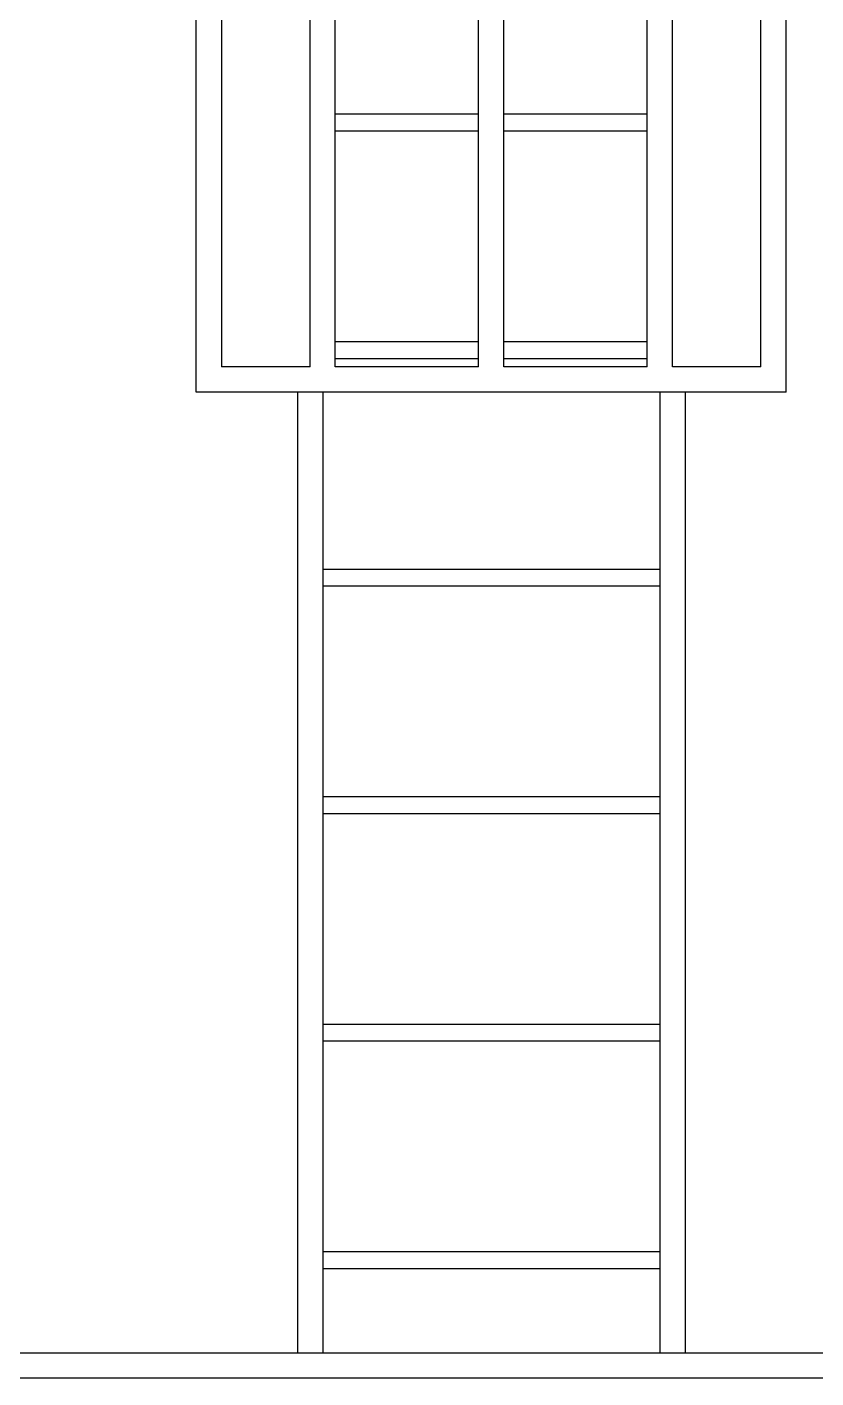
# Model space of a CAD drawing. Extents: x 3792242 to 5145247, y -1546315 to -1031918.
# Drawn here: x 4214928 to 4215865, y -1518694 to -1517091 of the extents above; entities that cross this region are included whole.
import ezdxf

# ---------------------------------------------------------------- set-up
doc = ezdxf.new("R2010")
doc.units = 0
doc.header["$MEASUREMENT"] = 0
doc.layers.add('TENKÁ', color=7, linetype='CONTINUOUS')
doc.layers.add('tzb', color=153, linetype='CONTINUOUS')

msp = doc.modelspace()

# ---------------------------------------------------------------- linework, layer by layer
at = {"layer": 'TENKÁ'}
for p, q in [((4173034.314, -1518663.77), (4218634.314, -1518663.77)), ((4173034.314, -1518693.77), (4218634.314, -1518693.77))]:
    msp.add_line(p, q, dxfattribs=at)
at = {"layer": 'tzb', "color": 8, "ltscale": 0.25}
for p, q in [((4215129.314, -1517523.77), (4215129.314, -1514413.77)), ((4215829.314, -1517523.77), (4215829.314, -1514413.77)), ((4215159.314, -1515983.77), (4215159.314, -1517493.77)), ((4215264.314, -1517493.77), (4215264.314, -1515983.77)), ((4215294.314, -1517493.77), (4215294.314, -1515983.77)), ((4215464.314, -1517493.77), (4215464.314, -1515983.77)), ((4215494.314, -1517493.77), (4215494.314, -1515983.77)), ((4215664.314, -1517493.77), (4215664.314, -1515983.77)), ((4215694.314, -1517493.77), (4215694.314, -1515983.77)), ((4215799.314, -1517493.77), (4215799.314, -1515983.77)), ((4215294.314, -1517193.77), (4215464.314, -1517193.77)), ((4215494.314, -1517193.77), (4215664.314, -1517193.77)), ((4215294.314, -1517213.77), (4215464.314, -1517213.77)), ((4215494.314, -1517213.77), (4215664.314, -1517213.77)), ((4215294.314, -1517463.77), (4215464.314, -1517463.77)), ((4215494.314, -1517463.77), (4215664.314, -1517463.77)), ((4215294.314, -1517483.77), (4215464.314, -1517483.77)), ((4215494.314, -1517483.77), (4215664.314, -1517483.77)), ((4215264.314, -1517493.77), (4215159.314, -1517493.77)), ((4215464.314, -1517493.77), (4215294.314, -1517493.77)), ((4215664.314, -1517493.77), (4215494.314, -1517493.77)), ((4215799.314, -1517493.77), (4215694.314, -1517493.77)), ((4215829.314, -1517523.77), (4215129.314, -1517523.77)), ((4215249.314, -1517523.77), (4215249.314, -1518663.77)), ((4215279.314, -1517523.77), (4215279.314, -1518663.77)), ((4215679.314, -1517523.77), (4215679.314, -1518663.77)), ((4215709.314, -1517523.77), (4215709.314, -1518663.77)), ((4215279.314, -1517733.77), (4215679.314, -1517733.77)), ((4215279.314, -1517753.77), (4215679.314, -1517753.77)), ((4215279.314, -1518003.77), (4215679.314, -1518003.77)), ((4215279.314, -1518023.77), (4215679.314, -1518023.77)), ((4215279.314, -1518273.77), (4215679.314, -1518273.77)), ((4215279.314, -1518293.77), (4215679.314, -1518293.77)), ((4215279.314, -1518543.77), (4215679.314, -1518543.77)), ((4215279.314, -1518563.77), (4215679.314, -1518563.77))]:
    msp.add_line(p, q, dxfattribs=at)

doc.saveas('drawing.dxf')
